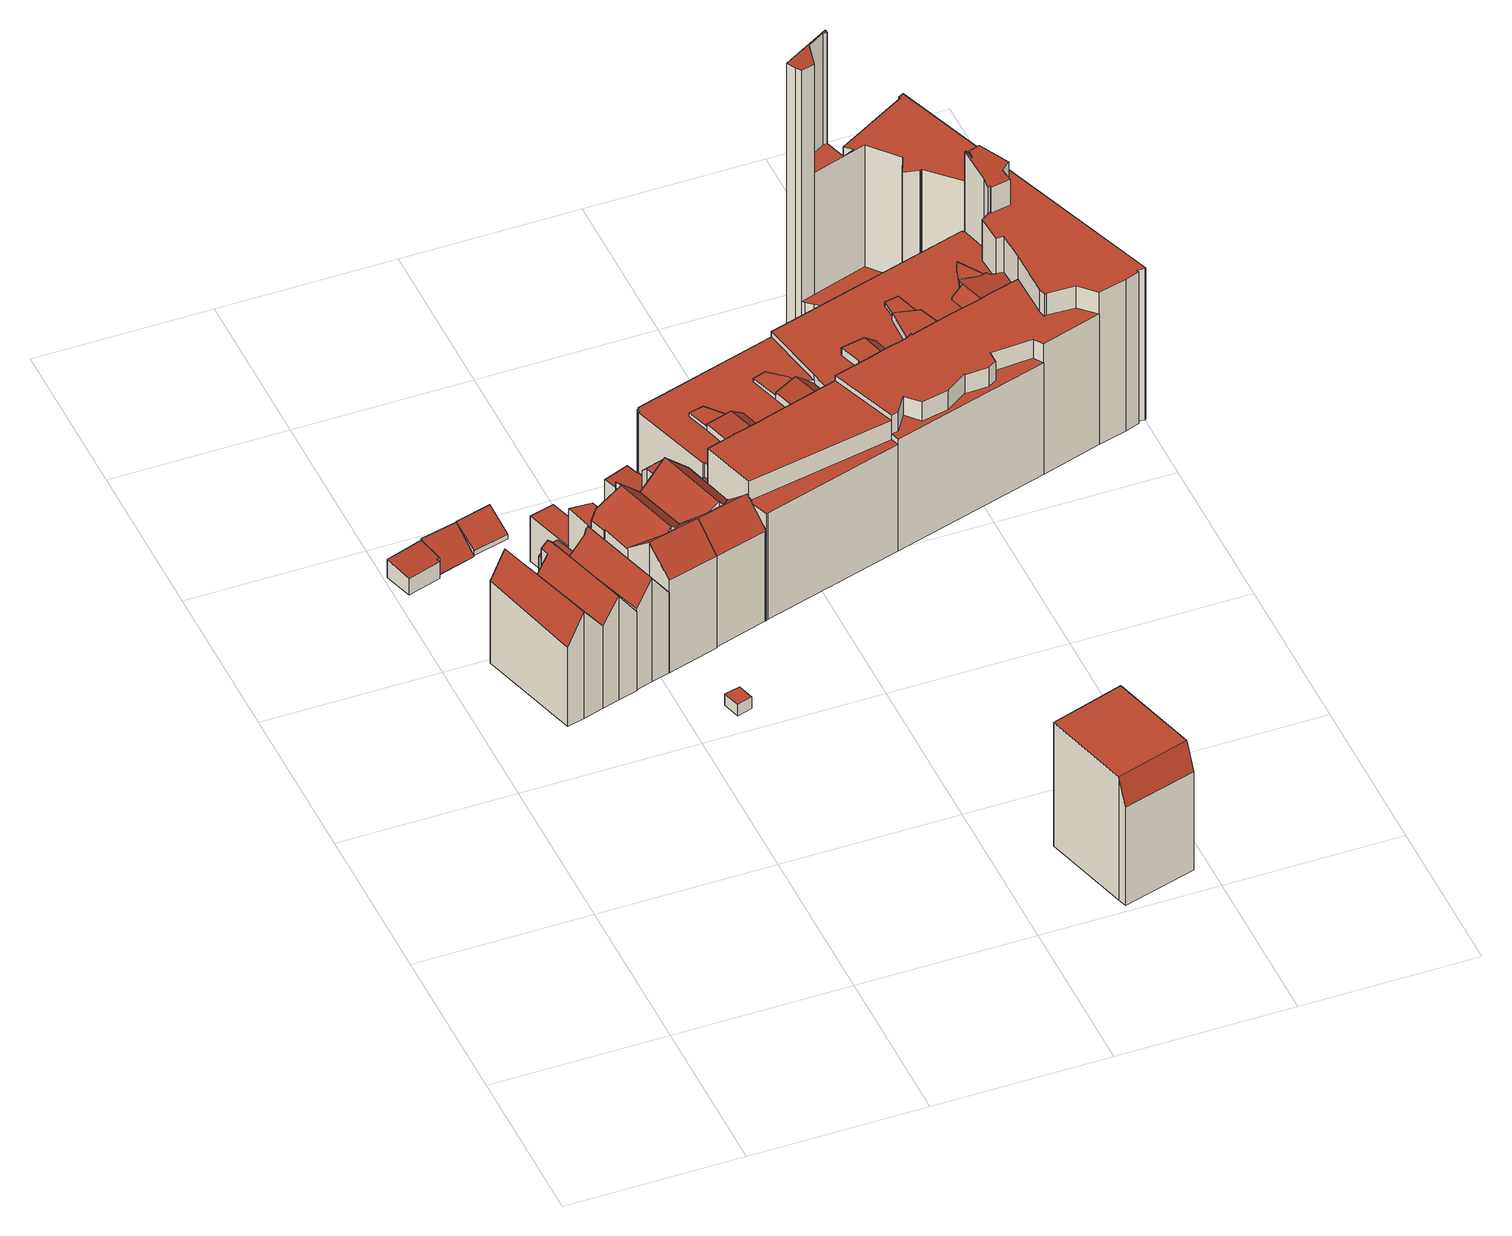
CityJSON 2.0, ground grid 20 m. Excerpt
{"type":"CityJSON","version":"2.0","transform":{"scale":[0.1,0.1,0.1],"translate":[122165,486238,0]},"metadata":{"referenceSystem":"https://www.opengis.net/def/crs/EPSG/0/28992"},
"CityObjects":{
"building1":{"type":"Building","attributes":{"aantal_verblijfsobjecten":1,"bouwjaar":1790,"gebruiksdoel":"woonfunctie","oppervlakte_max":170,"oppervlakte_min":170,"rdf_seealso":"http://bag.basisregistraties.overheid.nl/bag/id/pand/0363100012181839","rf_extrusion_mode":"standard","rf_force_lod11":false,"rf_h_ground":0.393,"rf_h_pc_98p":0,"rf_h_roof_50p":12.98,"rf_h_roof_70p":13.61,"rf_h_roof_max":14.62,"rf_h_roof_min":11.5,"rf_h_roof_ridge":14.64,"rf_is_glass_roof":false,"rf_nodata_frac":0,"rf_nodata_r":0,"rf_pc_select":"PREFERRED_AND_LATEST","rf_pc_year":0,"rf_pointcloud_unusable":false,"rf_pt_density":34.36,"rf_ridgelines":1,"rf_rmse_lod22":0.347,"rf_roof_planes":5,"rf_roof_type":"slanted","rf_success":true,"rf_t_run":13,"rf_volume_lod22":690.13,"status":"Pand in gebruik"},"children":["building1-1"]},
"building1-1":{"type":"BuildingPart","parents":["building1"],"geometry":[{"type":"Solid","lod":"2.2","boundaries":[[[[0,1,2,3,4,5,6,7]],[[8,4,3,9]],[[10,5,4,8]],[[9,3,2,11]],[[12,6,5,10]],[[13,7,6,12]],[[14,0,7,13]],[[11,2,1,15]],[[15,1,0,14]],[[11,13,12,10,8,9]],[[15,14,13,11]]]],"semantics":{"surfaces":[{"type":"GroundSurface"},{"type":"WallSurface","on_footprint_edge":true},{"type":"RoofSurface","rf_azimuth":72.37,"rf_h_roof_50p":12.85,"rf_h_roof_70p":13.61,"rf_h_roof_max":15.16,"rf_h_roof_min":10.93,"rf_slope":53.63},{"type":"RoofSurface","rf_azimuth":252.68,"rf_h_roof_50p":13.05,"rf_h_roof_70p":13.89,"rf_h_roof_max":15.16,"rf_h_roof_min":10.79,"rf_slope":60.47}],"values":[[0,1,1,1,1,1,1,1,1,2,3]]}}]},
"building2":{"type":"Building","attributes":{"aantal_verblijfsobjecten":0,"bouwjaar":1005,"rdf_seealso":"http://bag.basisregistraties.overheid.nl/bag/id/pand/0363100012181837","rf_extrusion_mode":"standard","rf_force_lod11":false,"rf_h_ground":0.456,"rf_h_pc_98p":0,"rf_h_roof_50p":2.96,"rf_h_roof_70p":3.01,"rf_h_roof_max":3.19,"rf_h_roof_min":2.7,"rf_is_glass_roof":false,"rf_nodata_frac":0.55,"rf_nodata_r":0,"rf_pc_select":"_HIGHEST_YET_INSUFFICIENT_COVERAGE","rf_pc_year":0,"rf_pointcloud_unusable":false,"rf_pt_density":23.26,"rf_ridgelines":0,"rf_rmse_lod22":0.145,"rf_roof_planes":1,"rf_roof_type":"slanted","rf_success":true,"rf_t_run":5,"rf_volume_lod22":35.23,"status":"Pand in gebruik"},"children":["building2-1"]},
"building2-1":{"type":"BuildingPart","parents":["building2"],"geometry":[{"type":"Solid","lod":"2.2","boundaries":[[[[16,17,18,19,20,21]],[[22,17,16,23]],[[24,21,20,25]],[[25,20,19,26]],[[26,19,18,27]],[[27,18,17,22]],[[23,16,21,24]],[[23,24,25,26,27,22]]]],"semantics":{"surfaces":[{"type":"GroundSurface"},{"type":"WallSurface","on_footprint_edge":true},{"type":"RoofSurface","rf_azimuth":184.53,"rf_h_roof_50p":2.88,"rf_h_roof_70p":2.94,"rf_h_roof_max":3.07,"rf_h_roof_min":2.67,"rf_slope":6.03}],"values":[[0,1,1,1,1,1,1,2]]}}]},
"building3":{"type":"Building","attributes":{"aantal_verblijfsobjecten":0,"bouwjaar":1005,"rdf_seealso":"http://bag.basisregistraties.overheid.nl/bag/id/pand/0363100012181838","rf_extrusion_mode":"standard","rf_force_lod11":false,"rf_h_ground":0.507,"rf_h_pc_98p":0,"rf_h_roof_50p":2.94,"rf_h_roof_70p":2.99,"rf_h_roof_max":3.16,"rf_h_roof_min":2.35,"rf_is_glass_roof":false,"rf_nodata_frac":0.642,"rf_nodata_r":0,"rf_pc_select":"_HIGHEST_YET_INSUFFICIENT_COVERAGE","rf_pc_year":0,"rf_pointcloud_unusable":false,"rf_pt_density":22.74,"rf_ridgelines":0,"rf_rmse_lod22":0.138,"rf_roof_planes":1,"rf_roof_type":"slanted","rf_success":true,"rf_t_run":4,"rf_volume_lod22":18.03,"status":"Pand in gebruik"},"children":["building3-1"]},
"building3-1":{"type":"BuildingPart","parents":["building3"],"geometry":[{"type":"MultiSurface","lod":"2.2","boundaries":[[[28,18,17,29]],[[30,18,31]],[[29,32,28]],[[33,17,18,30]],[[32,29,17,33]],[[32,33,30,31,28]]],"semantics":{"surfaces":[{"type":"GroundSurface"},{"type":"WallSurface","on_footprint_edge":true},{"type":"RoofSurface","rf_azimuth":162.38,"rf_h_roof_50p":2.14,"rf_h_roof_70p":2.59,"rf_h_roof_max":3.46,"rf_h_roof_min":0.728,"rf_slope":42.21}],"values":[0,1,1,1,1,2]}}]},
"building4":{"type":"Building","attributes":{"aantal_verblijfsobjecten":2,"bouwjaar":1775,"gebruiksdoel":"woonfunctie","oppervlakte_max":107,"oppervlakte_min":64,"rdf_seealso":"http://bag.basisregistraties.overheid.nl/bag/id/pand/0363100012181840","rf_extrusion_mode":"standard","rf_force_lod11":false,"rf_h_ground":0.411,"rf_h_pc_98p":0,"rf_h_roof_50p":12.27,"rf_h_roof_70p":13.08,"rf_h_roof_max":14.27,"rf_h_roof_min":6.37,"rf_h_roof_ridge":14.25,"rf_is_glass_roof":false,"rf_nodata_frac":0.013,"rf_nodata_r":0,"rf_pc_select":"PREFERRED_AND_LATEST","rf_pc_year":0,"rf_pointcloud_unusable":false,"rf_pt_density":33.23,"rf_ridgelines":1,"rf_rmse_lod22":0.224,"rf_roof_planes":4,"rf_roof_type":"slanted","rf_success":true,"rf_t_run":18,"rf_volume_lod22":655.21,"status":"Pand in gebruik"},"children":["building4-1"]},
"building4-1":{"type":"BuildingPart","parents":["building4"],"geometry":[{"type":"Solid","lod":"2.2","boundaries":[[[[34,35,36,37,38,39,40,6,5,41]],[[42,6,40,43]],[[10,5,6,42]],[[44,45,46,47]],[[48,35,34,49]],[[50,38,37,51,52]],[[53,39,38,50]],[[47,46,54,49,55]],[[55,49,34,41,56]],[[57,58,54,46]],[[59,60,58,57]],[[43,40,39,53]],[[51,37,36,61]],[[62,63,45,44]],[[61,36,35,48]],[[64,65,60,59]],[[52,51,65,64]],[[66,67,63,62]],[[56,41,5,10]],[[67,66,50]],[[65,51,61,48,49,54,58,60]],[[50,66,62,43,53]],[[56,10,42,43,62,44,47,55]],[[67,50,52,64,59,57,46,45,63]]]],"semantics":{"surfaces":[{"type":"GroundSurface"},{"type":"WallSurface","on_footprint_edge":true},{"type":"WallSurface","on_footprint_edge":false},{"type":"RoofSurface","rf_azimuth":76.88,"rf_h_roof_50p":6.39,"rf_h_roof_70p":6.39,"rf_h_roof_max":11.14,"rf_h_roof_min":6.37,"rf_slope":0.594},{"type":"RoofSurface","rf_azimuth":73.19,"rf_h_roof_50p":12.5,"rf_h_roof_70p":13.27,"rf_h_roof_max":14.68,"rf_h_roof_min":10.66,"rf_slope":55.17},{"type":"RoofSurface","rf_azimuth":252.99,"rf_h_roof_50p":12.91,"rf_h_roof_70p":13.59,"rf_h_roof_max":14.68,"rf_h_roof_min":11.04,"rf_slope":54.85},{"type":"RoofSurface","rf_azimuth":332.47,"rf_h_roof_50p":11.14,"rf_h_roof_70p":11.14,"rf_h_roof_max":14.62,"rf_h_roof_min":11.14,"rf_slope":0.158}],"values":[[0,1,1,2,1,1,1,2,1,2,2,1,1,2,1,2,2,2,1,2,3,4,5,6]]}}]},
"building5":{"type":"Building","attributes":{"aantal_verblijfsobjecten":3,"bouwjaar":1858,"gebruiksdoel":"overige gebruiksfunctie,woonfunctie","oppervlakte_max":100,"oppervlakte_min":11,"rdf_seealso":"http://bag.basisregistraties.overheid.nl/bag/id/pand/0363100012181835","rf_extrusion_mode":"standard","rf_force_lod11":false,"rf_h_ground":0.517,"rf_h_pc_98p":0,"rf_h_roof_50p":12.39,"rf_h_roof_70p":13.06,"rf_h_roof_max":14.3,"rf_h_roof_min":9.54,"rf_h_roof_ridge":14.31,"rf_is_glass_roof":false,"rf_nodata_frac":0,"rf_nodata_r":0,"rf_pc_select":"PREFERRED_AND_LATEST","rf_pc_year":0,"rf_pointcloud_unusable":false,"rf_pt_density":32.92,"rf_ridgelines":1,"rf_rmse_lod22":0.185,"rf_roof_planes":4,"rf_roof_type":"slanted","rf_success":true,"rf_t_run":15,"rf_volume_lod22":618.65,"status":"Pand in gebruik"},"children":["building5-1"]},
"building5-1":{"type":"BuildingPart","parents":["building5"],"geometry":[{"type":"Solid","lod":"2.2","boundaries":[[[[68,69,70,71,72,73,74,75,76,77,78]],[[79,80,73,72,81]],[[82,74,73,80]],[[83,78,77,84]],[[84,77,76,85]],[[86,70,69,87]],[[88,89,80,79]],[[85,76,75,90]],[[90,75,74,82]],[[91,68,78,83,92]],[[92,83,93,94]],[[95,71,70,86]],[[87,69,68,91]],[[81,72,71,95]],[[94,93,89,88]],[[87,91,95,86]],[[94,88,79,81,95,91,92]],[[89,93,83,84,85,90,82,80]]]],"semantics":{"surfaces":[{"type":"GroundSurface"},{"type":"WallSurface","on_footprint_edge":true},{"type":"WallSurface","on_footprint_edge":false},{"type":"RoofSurface","rf_azimuth":73.07,"rf_h_roof_50p":12.57,"rf_h_roof_70p":13.32,"rf_h_roof_max":14.74,"rf_h_roof_min":10.66,"rf_slope":55.27},{"type":"RoofSurface","rf_azimuth":253.32,"rf_h_roof_50p":12.87,"rf_h_roof_70p":13.59,"rf_h_roof_max":14.74,"rf_h_roof_min":11,"rf_slope":56.35},{"type":"RoofSurface","rf_azimuth":342.08,"rf_h_roof_50p":9.6,"rf_h_roof_70p":9.63,"rf_h_roof_max":9.69,"rf_h_roof_min":9.51,"rf_slope":2.37}],"values":[[0,1,1,1,1,1,2,1,1,1,2,1,1,1,2,3,4,5]]}}]},
"building6":{"type":"Building","attributes":{"aantal_verblijfsobjecten":0,"bouwjaar":1005,"rdf_seealso":"http://bag.basisregistraties.overheid.nl/bag/id/pand/0363100012181834","rf_extrusion_mode":"standard","rf_force_lod11":false,"rf_h_ground":0.596,"rf_h_pc_98p":0,"rf_h_roof_50p":2.94,"rf_h_roof_70p":3.01,"rf_h_roof_max":3.1,"rf_h_roof_min":2.53,"rf_is_glass_roof":false,"rf_nodata_frac":0.549,"rf_nodata_r":0,"rf_pc_select":"_HIGHEST_YET_INSUFFICIENT_COVERAGE","rf_pc_year":0,"rf_pointcloud_unusable":false,"rf_pt_density":20.7,"rf_ridgelines":0,"rf_rmse_lod22":0.102,"rf_roof_planes":1,"rf_roof_type":"slanted","rf_success":true,"rf_t_run":5,"rf_volume_lod22":19.72,"status":"Pand in gebruik"},"children":["building6-1"]},
"building6-1":{"type":"BuildingPart","parents":["building6"],"geometry":[{"type":"Solid","lod":"2.2","boundaries":[[[[96,97,98,99]],[[100,97,96,101]],[[101,96,99,102]],[[103,98,97,100]],[[102,99,98,103]],[[102,103,100,101]]]],"semantics":{"surfaces":[{"type":"GroundSurface"},{"type":"WallSurface","on_footprint_edge":true},{"type":"RoofSurface","rf_azimuth":164.35,"rf_h_roof_50p":2.34,"rf_h_roof_70p":2.68,"rf_h_roof_max":3.33,"rf_h_roof_min":1.31,"rf_slope":34.47}],"values":[[0,1,1,1,1,2]]}}]},
"building7":{"type":"Building","attributes":{"aantal_verblijfsobjecten":0,"bouwjaar":1998,"rdf_seealso":"http://bag.basisregistraties.overheid.nl/bag/id/pand/0363100012181832","rf_extrusion_mode":"lod11_fallback","rf_force_lod11":true,"rf_h_ground":0.48,"rf_h_pc_98p":0,"rf_h_roof_70p":2.01,"rf_is_glass_roof":true,"rf_nodata_frac":0,"rf_nodata_r":0,"rf_pc_select":"PREFERRED_AND_LATEST","rf_pc_year":0,"rf_pointcloud_unusable":false,"rf_pt_density":34.67,"rf_rmse_lod22":0.103,"rf_roof_type":"unknown","rf_success":true,"rf_t_run":0,"rf_volume_lod22":5.49,"status":"Pand in gebruik"},"children":["building7-1"]},
"building7-1":{"type":"BuildingPart","parents":["building7"],"geometry":[{"type":"Solid","lod":"2.2","boundaries":[[[[104,105,106,107]],[[108,109,104,107]],[[109,110,105,104]],[[110,111,106,105]],[[111,108,107,106]],[[108,111,110,109]]]],"semantics":{"surfaces":[{"type":"RoofSurface","rf_azimuth":90,"rf_h_roof_50p":2.01,"rf_h_roof_70p":2.01,"rf_h_roof_max":2.01,"rf_h_roof_min":2.01,"rf_slope":0},{"type":"WallSurface","on_footprint_edge":true},{"type":"GroundSurface"}],"values":[[0,1,1,1,1,2]]}}]},
"building8":{"type":"Building","attributes":{"aantal_verblijfsobjecten":3,"bouwjaar":1827,"gebruiksdoel":"woonfunctie","oppervlakte_max":246,"oppervlakte_min":92,"rdf_seealso":"http://bag.basisregistraties.overheid.nl/bag/id/pand/0363100012181836","rf_extrusion_mode":"standard","rf_force_lod11":false,"rf_h_ground":0.532,"rf_h_pc_98p":0,"rf_h_roof_50p":13.93,"rf_h_roof_70p":14.72,"rf_h_roof_max":15.67,"rf_h_roof_min":6.41,"rf_h_roof_ridge":15.77,"rf_is_glass_roof":false,"rf_nodata_frac":0,"rf_nodata_r":0,"rf_pc_select":"PREFERRED_AND_LATEST","rf_pc_year":0,"rf_pointcloud_unusable":false,"rf_pt_density":35.47,"rf_ridgelines":4,"rf_rmse_lod22":0.36,"rf_roof_planes":9,"rf_roof_type":"slanted","rf_success":true,"rf_t_run":47,"rf_volume_lod22":1266.12,"status":"Pand in gebruik"},"children":["building8-1"]},
"building8-1":{"type":"BuildingPart","parents":["building8"],"geometry":[{"type":"Solid","lod":"2.2","boundaries":[[[[70,112,113,69,114,115,116,117,118,119,120,121,122,123,124,125,126,127]],[[128,120,119,129]],[[129,119,118,130]],[[130,118,117,131]],[[132,69,113,133]],[[134,70,127,135]],[[136,133,113,112,137]],[[138,114,69,132]],[[139,124,123,140,141]],[[141,140,142,143]],[[144,125,124,139]],[[140,123,122,145]],[[146,147,115,114,138]],[[148,149,116,115,147]],[[131,117,116,149]],[[150,121,120,128]],[[151,150,149,148]],[[145,122,121,150,151]],[[135,127,126,152]],[[153,154,155]],[[156,157,147,146]],[[158,159,133,136]],[[152,126,125,144]],[[160,159,158]],[[154,153,160]],[[143,142,157,156]],[[137,112,70,134]],[[149,150,128,129,130,131]],[[153,143,156,146,138,132,133,159,160]],[[157,142,140,145,151,148,147]],[[143,153,155,144,139,141]],[[152,137,134,135]],[[137,152,144,155,154,160,158,136]]]],"semantics":{"surfaces":[{"type":"GroundSurface"},{"type":"WallSurface","on_footprint_edge":true},{"type":"WallSurface","on_footprint_edge":false},{"type":"RoofSurface","rf_azimuth":70.22,"rf_h_roof_50p":6.44,"rf_h_roof_70p":6.46,"rf_h_roof_max":6.48,"rf_h_roof_min":6.4,"rf_slope":1.33},{"type":"RoofSurface","rf_azimuth":252.12,"rf_h_roof_50p":14.39,"rf_h_roof_70p":15.03,"rf_h_roof_max":15.97,"rf_h_roof_min":12.43,"rf_slope":44.1},{"type":"RoofSurface","rf_azimuth":79.7,"rf_h_roof_50p":11.53,"rf_h_roof_70p":11.55,"rf_h_roof_max":15.49,"rf_h_roof_min":11.49,"rf_slope":1.35},{"type":"RoofSurface","rf_azimuth":73.41,"rf_h_roof_50p":14.34,"rf_h_roof_70p":14.93,"rf_h_roof_max":15.97,"rf_h_roof_min":12.6,"rf_slope":43.67},{"type":"RoofSurface","rf_azimuth":162.82,"rf_h_roof_50p":14.45,"rf_h_roof_70p":15.01,"rf_h_roof_max":15.94,"rf_h_roof_min":12.89,"rf_slope":43.35},{"type":"RoofSurface","rf_azimuth":346.19,"rf_h_roof_50p":14.63,"rf_h_roof_70p":15.06,"rf_h_roof_max":15.94,"rf_h_roof_min":12.76,"rf_slope":41.99}],"values":[[0,1,1,1,1,1,1,1,1,2,1,1,1,1,1,1,2,1,1,2,2,2,1,2,2,2,1,3,4,5,6,7,8]]}}]},
"building9":{"type":"Building","attributes":{"aantal_verblijfsobjecten":4,"bouwjaar":1819,"gebruiksdoel":"kantoorfunctie,woonfunctie","oppervlakte_max":249,"oppervlakte_min":92,"rdf_seealso":"http://bag.basisregistraties.overheid.nl/bag/id/pand/0363100012181833","rf_extrusion_mode":"standard","rf_force_lod11":false,"rf_h_ground":0.57,"rf_h_pc_98p":0,"rf_h_roof_50p":13.94,"rf_h_roof_70p":14.59,"rf_h_roof_max":15.62,"rf_h_roof_min":6.47,"rf_h_roof_ridge":15.63,"rf_is_glass_roof":false,"rf_nodata_frac":0,"rf_nodata_r":0,"rf_pc_select":"PREFERRED_AND_LATEST","rf_pc_year":0,"rf_pointcloud_unusable":false,"rf_pt_density":32.82,"rf_ridgelines":3,"rf_rmse_lod22":0.242,"rf_roof_planes":9,"rf_roof_type":"slanted","rf_success":true,"rf_t_run":46,"rf_volume_lod22":1273.17,"status":"Pand in gebruik"},"children":["building9-1"]},
"building9-1":{"type":"BuildingPart","parents":["building9"],"geometry":[{"type":"Solid","lod":"2.2","boundaries":[[[[161,162,163,164,165,166,167,168,169,170,171,172,173,174,175,176,177,178,179]],[[180,175,174,181]],[[182,176,175,180]],[[183,173,172,184]],[[181,174,173,183]],[[185,179,178,186,187]],[[187,186,188,189]],[[190,171,170,191]],[[191,170,169,192]],[[193,194,168,167,195]],[[192,169,168,194]],[[189,188,194,193]],[[196,162,161,197]],[[198,163,162,196]],[[186,178,177,199,200]],[[199,177,176,182]],[[201,184,172,171,190]],[[195,167,166,202]],[[203,204,205]],[[206,207,205]],[[207,206,202,208]],[[208,202,166,165,152]],[[197,161,179,185]],[[209,210,211]],[[204,203,212,213]],[[213,212,210,209]],[[200,199,184,201]],[[152,165,164,135]],[[135,164,163,198]],[[200,201,190,191,192,194,188,186]],[[189,204,213,209,211,185,187]],[[184,199,182,180,181,183]],[[204,189,193,195,202,206,205]],[[152,197,185,211,210,212,203,205,207,208]],[[135,198,196,197,152]]]],"semantics":{"surfaces":[{"type":"GroundSurface"},{"type":"WallSurface","on_footprint_edge":true},{"type":"WallSurface","on_footprint_edge":false},{"type":"RoofSurface","rf_azimuth":49.52,"rf_h_roof_50p":11.5,"rf_h_roof_70p":11.51,"rf_h_roof_max":14.48,"rf_h_roof_min":11.46,"rf_slope":1.25},{"type":"RoofSurface","rf_azimuth":74.1,"rf_h_roof_50p":14.21,"rf_h_roof_70p":14.81,"rf_h_roof_max":15.94,"rf_h_roof_min":12.39,"rf_slope":44.49},{"type":"RoofSurface","rf_azimuth":267.53,"rf_h_roof_50p":6.62,"rf_h_roof_70p":6.68,"rf_h_roof_max":11.5,"rf_h_roof_min":6.43,"rf_slope":5.82},{"type":"RoofSurface","rf_azimuth":252.69,"rf_h_roof_50p":14.38,"rf_h_roof_70p":15,"rf_h_roof_max":15.94,"rf_h_roof_min":12.52,"rf_slope":43},{"type":"RoofSurface","rf_azimuth":345.44,"rf_h_roof_50p":14.54,"rf_h_roof_70p":14.89,"rf_h_roof_max":15.82,"rf_h_roof_min":12.65,"rf_slope":42.79},{"type":"RoofSurface","rf_azimuth":163.2,"rf_h_roof_50p":14.31,"rf_h_roof_70p":14.86,"rf_h_roof_max":15.82,"rf_h_roof_min":12.84,"rf_slope":43.66}],"values":[[0,1,1,1,1,1,2,1,1,1,1,2,1,1,1,1,1,1,2,2,2,1,1,2,2,2,2,1,1,3,4,5,6,7,8]]}}]},
"building10":{"type":"Building","attributes":{"aantal_verblijfsobjecten":4,"bouwjaar":1854,"gebruiksdoel":"woonfunctie","oppervlakte_max":161,"oppervlakte_min":78,"rdf_seealso":"http://bag.basisregistraties.overheid.nl/bag/id/pand/0363100012170842","rf_extrusion_mode":"standard","rf_force_lod11":false,"rf_h_ground":0.612,"rf_h_pc_98p":0,"rf_h_roof_50p":17.08,"rf_h_roof_70p":17.1,"rf_h_roof_max":17.17,"rf_h_roof_min":14.44,"rf_is_glass_roof":false,"rf_nodata_frac":0.0516,"rf_nodata_r":0,"rf_pc_select":"PREFERRED_AND_LATEST","rf_pc_year":0,"rf_pointcloud_unusable":false,"rf_pt_density":18.66,"rf_ridgelines":0,"rf_rmse_lod22":0.249,"rf_roof_planes":2,"rf_roof_type":"slanted","rf_success":true,"rf_t_run":21,"rf_volume_lod22":1661.88,"status":"Pand in gebruik"},"children":["building10-1"]},
"building10-1":{"type":"BuildingPart","parents":["building10"],"geometry":[{"type":"Solid","lod":"2.2","boundaries":[[[[214,215,216,217,218,219]],[[220,215,214,221]],[[221,214,219,222]],[[223,216,215,220]],[[222,219,218,224]],[[225,217,216,223]],[[224,218,217,225]],[[225,223,220,221]],[[224,225,221,222]]]],"semantics":{"surfaces":[{"type":"GroundSurface"},{"type":"WallSurface","on_footprint_edge":true},{"type":"RoofSurface","rf_azimuth":184.56,"rf_h_roof_50p":17.1,"rf_h_roof_70p":17.12,"rf_h_roof_max":17.94,"rf_h_roof_min":17.04,"rf_slope":0.545},{"type":"RoofSurface","rf_azimuth":163.59,"rf_h_roof_50p":16.06,"rf_h_roof_70p":16.8,"rf_h_roof_max":17.94,"rf_h_roof_min":14.27,"rf_slope":70.9}],"values":[[0,1,1,1,1,1,1,2,3]]}}]},
"building11":{"type":"Building","attributes":{"aantal_verblijfsobjecten":55,"bouwjaar":1993,"gebruiksdoel":"kantoorfunctie,overige gebruiksfunctie,woonfunctie","oppervlakte_max":235,"oppervlakte_min":1,"rdf_seealso":"http://bag.basisregistraties.overheid.nl/bag/id/pand/0363100012181831","rf_extrusion_mode":"standard","rf_force_lod11":false,"rf_h_ground":0.673,"rf_h_pc_98p":0,"rf_h_roof_50p":17.38,"rf_h_roof_70p":18.11,"rf_h_roof_max":24.5,"rf_h_roof_min":14.56,"rf_h_roof_ridge":16.69,"rf_is_glass_roof":false,"rf_nodata_frac":0.0197,"rf_nodata_r":0,"rf_pc_select":"PREFERRED_AND_LATEST","rf_pc_year":0,"rf_pointcloud_unusable":false,"rf_pt_density":25.12,"rf_ridgelines":3,"rf_rmse_lod22":0.409,"rf_roof_planes":40,"rf_roof_type":"slanted","rf_success":true,"rf_t_run":366,"rf_volume_lod22":19151.67,"status":"Pand in gebruik"},"children":["building11-1"]},
"building11-1":{"type":"BuildingPart","parents":["building11"],"geometry":[{"type":"Solid","lod":"2.2","boundaries":[[[[226,227,228,229,230,231,232,233,234,235,236,237,238,239,240,241,242,243,244,245,246,247,248,249,250,251,252,253,254,255,256,257,258,259,260,261,262,263,264,265,266,267,268,269,270,271,272,273,274,275,276,277,278]],[[279,230,229,280]],[[281,231,230,279]],[[282,272,271,283]],[[284,251,250,285]],[[286,287,252,251,284]],[[288,265,264,289]],[[290,248,247,291]],[[292,249,248,290]],[[293,254,253,294]],[[295,296,274,273,297]],[[298,227,226,299]],[[299,226,278,300]],[[301,261,260,302]],[[303,242,241,304]],[[305,243,242,303]],[[306,244,243,305]],[[307,228,227,298]],[[308,277,276,309]],[[310,292,311,312]],[[313,270,269,314]],[[315,316,317,318]],[[319,255,254,293]],[[320,268,267,321]],[[322,323,324,325]],[[326,327,328,329]],[[330,238,237,331]],[[331,237,236,332]],[[333,313,334,335,336]],[[283,271,270,313,333]],[[337,338,339,340,341]],[[342,246,245,343]],[[344,345,346,347]],[[341,340,348,349]],[[350,351,352,353]],[[347,346,354,355,348]],[[356,357,358,359]],[[359,358,360,361]],[[362,363,364,365]],[[366,367,368,369,370]],[[371,372,373,374,375]],[[376,377,235,234,378]],[[357,356,379]],[[361,360,380,381]],[[382,383,384,385]],[[386,387,388,389]],[[300,278,277,308]],[[336,335,390,391]],[[392,393,394,395]],[[395,394,378,396]],[[397,398,399,400]],[[400,399,401,402]],[[403,404,405,406]],[[407,408,409,404,403]],[[410,411,412,352]],[[413,414,415,416]],[[417,418,419,420]],[[420,419,421,422,423]],[[423,422,424,425]],[[312,311,426,398,397]],[[427,428,429,345,344]],[[430,431,432]],[[428,427,432]],[[433,434,381,435]],[[436,431,430,437,438]],[[439,440,441,442,443]],[[444,445,446,447]],[[343,245,244,306]],[[353,352,412,421,419]],[[416,415,418,417]],[[404,409,323,322]],[[448,444,449,450]],[[389,388,434,433]],[[351,451,452,453]],[[425,424,454,455,456]],[[456,455,239,238,330,457]],[[294,253,252,287]],[[458,232,231,281]],[[396,378,234,233,459]],[[460,461,459,462]],[[332,236,235,377]],[[451,351,350,463]],[[349,348,355,414,413]],[[285,250,249,292,310]],[[464,465,466,467]],[[442,441,408,407]],[[468,469,296,295]],[[297,273,272,282]],[[402,401,465,464]],[[470,471,287,286]],[[385,384,472,473]],[[473,472,474,475]],[[372,371,476]],[[477,478,479,387,386]],[[318,317,479,478]],[[406,405,367,366]],[[325,324,368,367]],[[314,269,268,320]],[[391,390,469,468]],[[480,275,274,296]],[[481,482,354,346]],[[365,364,482,481]],[[450,449,483,484]],[[485,266,265,288]],[[398,426,440,439]],[[484,483,486,487]],[[438,437,339,338]],[[435,381,380,338,337,488]],[[489,490,491,492]],[[493,494,495,490,489]],[[496,497,478,477]],[[476,371,497,496]],[[321,267,266,485]],[[498,499,372,476]],[[500,501,393,392]],[[502,503,454,424]],[[304,241,240,504,505]],[[505,504,503,502]],[[504,240,239,455]],[[475,474,506,507]],[[507,506,501,500]],[[487,486,461,460]],[[280,229,228,307]],[[370,369,508,509]],[[510,342,431,436]],[[443,442,511,512]],[[512,511,445,444,448]],[[513,514,515,316,315]],[[516,517,515,514]],[[447,446,499,498]],[[509,508,518,519]],[[520,521,517,516]],[[519,518,522]],[[523,524,259,258,525]],[[327,526,524,523]],[[302,260,259,524]],[[488,337,494,493]],[[495,527,377,376]],[[492,491,383,382]],[[457,330,527,495,494]],[[528,529,530,531]],[[532,533,471,470]],[[467,466,533,532]],[[534,535,411,410]],[[453,452,535,534]],[[345,429,363,362]],[[462,459,233,232,458]],[[525,258,257,536]],[[531,530,526,327,326]],[[329,328,256,255,319]],[[536,257,256,328]],[[375,374,514,513]],[[374,373,521,520]],[[537,262,261,301]],[[538,263,262,537]],[[289,264,263,538]],[[335,334,529,528]],[[309,276,275,480]],[[291,247,246,342,510]],[[347,348,340,344]],[[418,415,350,353,419]],[[414,463,350,415]],[[325,367,405,404,322]],[[391,468,295,297,282,283,333,336]],[[339,437,430,432,427,344,340]],[[434,356,359,361,381]],[[504,455,454,503]],[[363,429,428,432,431,342,343,306,305,303,304,505,502,424,422,421,412,411,535,452,451,463,414,355,354,482,364]],[[445,511,442,407,403,406,366,370,509,446]],[[492,382,385,473,475,507,500,392,395,396,459,461,486,483,449,444,447,498,476,496,477,386,389,433,435,488,493,489]],[[519,522,499,446,509]],[[527,330,331,332,377]],[[383,491,490,495,376,378,394,393,501,506,474,472,384]],[[457,494,337,341,349,413,416,417,420,423,425,456]],[[467,532,470,286,284,285,310,312,397,400,402,464]],[[453,534,410,352,351]],[[345,362,365,481,346]],[[388,379,356,434]],[[536,328,327,523,525]],[[375,513,315,318,478,497,371]],[[374,520,516,514]],[[529,334,313,314,320,321,485,288,289,538,537,301,302,524,526,530]],[[309,480,296,469,390,335,528,531,326,329,319,293,294,287,471,533,466,465,401,399,398,439,443,512,448,450,484,487,460,462,458,281,279,280,307,298,299,300,308]],[[291,510,436,438,338,380,360,358,357,379,388,387,479,317,316,515,517,521,373,372,499,522,518,508,369,368,324,323,409,408,441,440,426,311,292,290]]]],"semantics":{"surfaces":[{"type":"GroundSurface"},{"type":"WallSurface","on_footprint_edge":true},{"type":"WallSurface","on_footprint_edge":false},{"type":"RoofSurface","rf_azimuth":266.06,"rf_h_roof_50p":15.82,"rf_h_roof_70p":15.86,"rf_h_roof_max":17.4,"rf_h_roof_min":15.69,"rf_slope":3.92},{"type":"RoofSurface","rf_azimuth":266.11,"rf_h_roof_50p":15.78,"rf_h_roof_70p":15.88,"rf_h_roof_max":17.41,"rf_h_roof_min":15.6,"rf_slope":6.69},{"type":"RoofSurface","rf_azimuth":72.54,"rf_h_roof_50p":15.28,"rf_h_roof_70p":15.53,"rf_h_roof_max":17.41,"rf_h_roof_min":14.76,"rf_slope":36.69},{"type":"RoofSurface","rf_azimuth":310.49,"rf_h_roof_50p":15.9,"rf_h_roof_70p":15.92,"rf_h_roof_max":16.36,"rf_h_roof_min":15.86,"rf_slope":1.81},{"type":"RoofSurface","rf_azimuth":149.64,"rf_h_roof_50p":35.82,"rf_h_roof_70p":35.89,"rf_h_roof_max":35.95,"rf_h_roof_min":35.59,"rf_slope":9.99},{"type":"RoofSurface","rf_azimuth":69.37,"rf_h_roof_50p":15.47,"rf_h_roof_70p":15.5,"rf_h_roof_max":17.4,"rf_h_roof_min":14.7,"rf_slope":38.49},{"type":"RoofSurface","rf_azimuth":342.44,"rf_h_roof_50p":16.52,"rf_h_roof_70p":16.53,"rf_h_roof_max":18.12,"rf_h_roof_min":16.49,"rf_slope":0.63},{"type":"RoofSurface","rf_azimuth":254.29,"rf_h_roof_50p":12.62,"rf_h_roof_70p":12.9,"rf_h_roof_max":12.92,"rf_h_roof_min":12.59,"rf_slope":49.34},{"type":"RoofSurface","rf_azimuth":341.58,"rf_h_roof_50p":14.73,"rf_h_roof_70p":14.75,"rf_h_roof_max":17.41,"rf_h_roof_min":14.69,"rf_slope":0.471},{"type":"RoofSurface","rf_azimuth":58.81,"rf_h_roof_50p":16.48,"rf_h_roof_70p":16.56,"rf_h_roof_max":20.99,"rf_h_roof_min":16.23,"rf_slope":5.11},{"type":"RoofSurface","rf_azimuth":170.96,"rf_h_roof_50p":18.11,"rf_h_roof_70p":18.12,"rf_h_roof_max":21.02,"rf_h_roof_min":18.1,"rf_slope":0.134},{"type":"RoofSurface","rf_azimuth":254.96,"rf_h_roof_50p":16.13,"rf_h_roof_70p":16.4,"rf_h_roof_max":18.12,"rf_h_roof_min":15.49,"rf_slope":37.04},{"type":"RoofSurface","rf_azimuth":341.58,"rf_h_roof_50p":14.86,"rf_h_roof_70p":14.87,"rf_h_roof_max":17.41,"rf_h_roof_min":14.85,"rf_slope":0.472},{"type":"RoofSurface","rf_azimuth":338.27,"rf_h_roof_50p":15.59,"rf_h_roof_70p":15.6,"rf_h_roof_max":18.11,"rf_h_roof_min":15.57,"rf_slope":0.522},{"type":"RoofSurface","rf_azimuth":120.55,"rf_h_roof_50p":17.4,"rf_h_roof_70p":17.41,"rf_h_roof_max":18.12,"rf_h_roof_min":17.4,"rf_slope":0.0343},{"type":"RoofSurface","rf_azimuth":162.56,"rf_h_roof_50p":25.14,"rf_h_roof_70p":25.44,"rf_h_roof_max":26.06,"rf_h_roof_min":24.41,"rf_slope":19.84},{"type":"RoofSurface","rf_azimuth":26.54,"rf_h_roof_50p":15.22,"rf_h_roof_70p":15.23,"rf_h_roof_max":15.73,"rf_h_roof_min":15.2,"rf_slope":1.13},{"type":"RoofSurface","rf_azimuth":354,"rf_h_roof_50p":15.23,"rf_h_roof_70p":15.25,"rf_h_roof_max":15.84,"rf_h_roof_min":15.18,"rf_slope":1.71},{"type":"RoofSurface","rf_azimuth":72.74,"rf_h_roof_50p":15.86,"rf_h_roof_70p":16.02,"rf_h_roof_max":16.6,"rf_h_roof_min":15.48,"rf_slope":37.76},{"type":"RoofSurface","rf_azimuth":160.01,"rf_h_roof_50p":5.61,"rf_h_roof_70p":5.61,"rf_h_roof_max":5.61,"rf_h_roof_min":5.61,"rf_slope":0.341},{"type":"RoofSurface","rf_azimuth":62.12,"rf_h_roof_50p":16.52,"rf_h_roof_70p":16.54,"rf_h_roof_max":18.12,"rf_h_roof_min":16.48,"rf_slope":1.15},{"type":"RoofSurface","rf_azimuth":157.52,"rf_h_roof_50p":15.94,"rf_h_roof_70p":15.96,"rf_h_roof_max":16.5,"rf_h_roof_min":15.89,"rf_slope":1.72},{"type":"RoofSurface","rf_azimuth":136.1,"rf_h_roof_50p":4.75,"rf_h_roof_70p":4.75,"rf_h_roof_max":35.64,"rf_h_roof_min":4.73,"rf_slope":0.185},{"type":"RoofSurface","rf_azimuth":64.05,"rf_h_roof_50p":20.94,"rf_h_roof_70p":20.96,"rf_h_roof_max":35.92,"rf_h_roof_min":20.88,"rf_slope":0.568},{"type":"RoofSurface","rf_azimuth":338.27,"rf_h_roof_50p":15.45,"rf_h_roof_70p":15.47,"rf_h_roof_max":25.37,"rf_h_roof_min":15.4,"rf_slope":0.522}],"values":[[0,1,1,1,1,1,1,1,1,1,1,1,1,1,1,1,1,1,1,2,1,2,1,1,2,2,1,1,2,1,2,1,2,2,2,2,2,2,2,2,2,1,2,2,2,2,1,2,2,2,2,2,2,2,2,2,2,2,2,2,2,2,2,2,2,2,2,1,2,2,2,2,2,2,2,1,1,1,1,2,1,2,2,1,2,2,2,1,2,2,2,2,2,2,2,2,2,1,2,1,2,2,2,1,2,2,2,2,2,2,2,2,1,2,2,2,1,2,1,2,2,2,1,2,2,2,2,2,2,2,2,2,2,1,2,1,2,2,2,2,2,2,2,2,2,2,1,1,2,1,1,2,2,1,1,1,2,1,1,3,4,5,6,7,8,9,10,11,12,13,14,15,16,17,18,19,20,21,22,23,24,25,26,27]]}}]}
},
"vertices":[
[85,475,4],[50,595,4],[68,600,4],[91,606,4],[97,586,4],[98,587,4],[128,487,4],[105,480,4],[97,586,114],[91,606,113],[98,587,112],[68,600,146],[128,487,114],[105,480,146],[85,475,109],[50,595,113],
[4,754,5],[46,766,5],[54,737,5],[51,736,5],[52,732,5],[14,721,5],[46,766,31],[4,754,29],[14,721,26],[52,732,27],[51,736,28],[54,737,28],
[97,750,5],[89,778,5],[54,737,6],[94,749,5],[89,778,31],[46,766,33],
[108,601,4],[98,633,4],[126,641,4],[133,617,4],[139,599,4],[170,499,4],[148,493,4],[111,591,4],[128,487,113],[148,493,142],[117,596,143],[117,596,111],[115,600,111],[115,600,142],[98,633,64],[108,601,64],[139,599,111],[133,617,64],[133,617,111],[170,499,110],[115,600,64],[108,601,132],[111,591,132],[116,600,111],[116,600,64],[111,614,111],[111,614,64],[126,641,64],[119,589,143],[119,589,111],[118,620,111],[118,620,64],[129,592,128],[129,592,111],
[160,603,5],[181,610,5],[210,511,5],[189,505,5],[170,499,5],[138,601,5],[126,641,5],[143,646,5],[144,646,5],[145,646,5],[158,603,5],[138,601,111],[138,601,97],[170,499,113],[126,641,95],[158,603,97],[145,646,95],[144,646,95],[210,511,112],[181,610,111],[139,601,112],[139,601,97],[143,646,95],[160,603,143],[158,603,141],[155,601,97],[155,601,134],[189,505,143],
[138,761,6],[97,750,6],[89,778,6],[130,789,6],[97,750,12],[138,761,12],[130,789,32],[89,778,32],
[261,448,20],[243,444,20],[249,424,20],[266,429,20],[266,429,5],[261,448,5],[243,444,5],[249,424,5],
[201,541,5],[191,574,5],[180,609,5],[174,628,5],[164,664,5],[146,722,5],[175,731,5],[193,673,5],[188,671,5],[190,664,5],[197,637,5],[205,639,5],[234,647,5],[252,586,5],[261,558,5],[269,528,5],[188,671,64],[193,673,64],[175,731,64],[146,722,65],[181,610,126],[191,574,125],[210,511,128],[269,528,127],[191,574,127],[201,541,158],[180,609,125],[234,647,129],[205,639,115],[205,639,158],[208,632,115],[208,632,158],[252,586,129],[197,637,115],[174,628,126],[174,628,116],[164,664,116],[164,664,65],[190,664,64],[190,664,115],[261,558,156],[231,556,157],[231,556,151],[239,561,149],[181,634,134],[181,634,115],[225,554,151],[225,554,150],[227,554,152],
[322,575,6],[330,546,6],[329,546,6],[269,528,6],[261,558,6],[253,585,6],[234,647,6],[265,656,6],[270,657,6],[260,691,6],[255,690,6],[255,691,6],[237,746,6],[265,754,6],[270,740,6],[271,740,6],[283,699,6],[294,663,6],[312,605,6],[270,740,67],[265,754,67],[271,740,67],[237,746,64],[255,691,65],[312,605,126],[294,663,115],[294,663,128],[266,655,116],[266,655,157],[255,690,115],[260,691,115],[270,657,115],[265,656,157],[265,656,116],[234,647,127],[330,546,126],[322,575,155],[329,546,126],[283,699,68],[283,699,115],[255,691,115],[253,585,126],[290,573,150],[290,573,156],[280,573,147],[277,573,144],[277,573,146],[253,585,130],[296,574,151],[296,574,150],[312,603,128],[294,573,151],[294,573,152],
[495,17,6],[466,118,6],[549,143,6],[579,41,6],[582,30,6],[498,6,6],[466,118,171],[495,17,170],[498,6,137],[549,143,172],[582,30,137],[579,41,171],
[670,1020,7],[676,1023,7],[800,684,7],[799,683,7],[790,684,7],[791,681,7],[775,675,7],[742,666,7],[673,645,7],[493,593,7],[332,546,7],[330,546,7],[322,572,7],[303,634,7],[301,643,7],[271,740,7],[273,741,7],[272,745,7],[274,746,7],[274,747,7],[439,796,7],[675,865,7],[676,863,7],[677,863,7],[679,864,7],[682,856,7],[682,864,7],[682,876,7],[649,908,7],[648,907,7],[646,907,7],[638,905,7],[627,904,7],[626,904,7],[617,903,7],[607,903,7],[596,905,7],[586,907,7],[577,910,7],[567,914,7],[558,918,7],[549,924,7],[541,930,7],[533,936,7],[531,939,7],[526,944,7],[520,952,7],[575,984,7],[576,981,7],[584,956,7],[597,962,7],[589,970,7],[671,1018,7],[790,684,209],[799,683,209],[791,681,209],[520,952,359],[526,944,357],[682,856,257],[679,864,260],[682,864,259],[682,864,209],[567,914,47],[577,910,47],[676,863,154],[675,865,154],[677,863,154],[649,908,210],[682,876,209],[576,981,358],[576,981,210],[575,984,359],[676,1023,209],[670,1020,209],[671,1018,209],[607,903,47],[617,903,47],[273,741,147],[271,740,147],[272,745,147],[274,746,147],[800,684,209],[589,970,210],[597,962,210],[677,863,260],[685,832,154],[685,832,248],[531,939,48],[533,936,48],[557,764,165],[557,764,155],[556,715,155],[556,715,166],[648,907,210],[541,930,48],[549,924,48],[650,818,159],[650,818,154],[646,809,155],[646,809,159],[629,911,210],[629,911,56],[646,907,56],[646,907,210],[322,572,148],[330,546,149],[332,546,149],[531,939,356],[547,944,48],[547,944,210],[547,944,355],[461,681,174],[461,681,155],[461,681,148],[447,677,159],[447,677,174],[439,796,147],[274,747,147],[433,718,159],[433,718,153],[406,705,153],[406,705,157],[417,668,157],[417,668,174],[353,694,159],[353,694,152],[324,688,153],[324,688,156],[406,705,148],[417,668,148],[517,740,165],[517,740,155],[490,735,155],[490,735,165],[498,710,155],[498,710,165],[430,727,152],[430,727,148],[411,744,147],[411,744,152],[639,785,166],[639,785,159],[639,785,155],[638,780,155],[638,780,166],[599,722,165],[599,722,155],[586,758,155],[586,758,159],[586,758,165],[493,593,156],[493,593,149],[673,645,156],[530,742,155],[500,692,155],[500,692,165],[526,610,181],[526,610,156],[557,616,156],[557,616,181],[550,707,181],[550,707,155],[541,704,155],[541,704,181],[551,968,210],[551,968,359],[618,653,181],[618,653,156],[666,656,156],[666,656,181],[673,645,181],[685,820,244],[685,820,210],[688,822,210],[688,822,244],[688,820,210],[688,820,244],[669,787,163],[669,787,160],[661,784,160],[661,784,164],[672,783,163],[672,783,155],[669,787,155],[316,715,152],[316,715,147],[324,688,148],[380,657,174],[380,657,148],[365,652,160],[365,652,174],[339,645,174],[339,645,157],[336,645,157],[336,645,174],[336,645,148],[336,644,148],[336,644,174],[306,635,148],[306,635,174],[685,820,155],[441,722,151],[441,722,148],[433,718,148],[453,717,144],[453,717,148],[447,719,148],[528,701,181],[528,701,165],[500,692,181],[453,717,155],[458,689,148],[458,689,155],[676,814,210],[676,814,155],[678,782,155],[678,782,163],[678,782,210],[687,747,181],[687,747,164],[651,737,167],[651,737,181],[687,747,210],[688,692,181],[688,692,210],[353,694,148],[353,695,148],[353,695,152],[306,635,129],[303,634,126],[303,634,174],[322,572,174],[775,675,209],[742,666,181],[724,684,210],[724,684,181],[742,666,210],[368,698,148],[711,825,243],[711,825,209],[707,836,209],[707,836,247],[571,980,359],[571,980,210],[695,868,259],[695,868,209],[582,633,156],[582,633,181],[582,632,156],[582,632,181],[599,722,181],[556,711,181],[556,711,166],[556,711,155],[584,956,210],[396,739,152],[396,739,147],[690,684,181],[690,684,210],[558,918,48],[692,685,181],[692,685,210],[461,681,181],[498,605,181],[498,605,156],[512,625,156],[512,625,181],[490,603,181],[490,603,174],[490,603,156],[556,709,181],[556,709,166],[636,732,181],[636,732,155],[618,639,181],[618,639,156],[303,643,148],[303,643,129],[301,643,126],[301,643,148],[608,633,156],[608,633,181],[639,777,155],[639,777,166],[439,796,154],[686,782,162],[686,782,210],[560,764,165],[560,764,159],[560,764,155],[559,788,160],[559,788,154],[626,773,155],[626,773,156],[575,791,160],[575,791,154],[625,771,155],[626,904,56],[626,904,47],[627,904,56],[629,911,47],[490,603,149],[610,964,210],[610,964,48],[638,932,47],[638,932,210],[717,844,249],[717,844,209],[333,719,152],[333,719,147],[638,905,56],[596,905,47],[586,907,47]
]}
